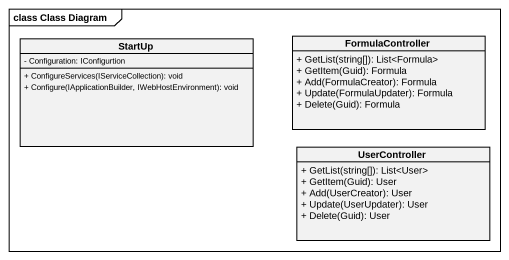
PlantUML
@startuml
mainframe class Class Diagram
hide circle
hide empty members
skinparam classAttributeIconSize 0
class StartUp {
  - Configuration: IConfigurtion
  + ConfigureServices(IServiceCollection): void
  + Configure(IApplicationBuilder, IWebHostEnvironment): void
}
class FormulaController {
  + GetList(string[]): List<Formula>
  + GetItem(Guid): Formula
  + Add(FormulaCreator): Formula
  + Update(FormulaUpdater): Formula
  + Delete(Guid): Formula
}
class UserController {
  + GetList(string[]): List<User>
  + GetItem(Guid): User
  + Add(UserCreator): User
  + Update(UserUpdater): User
  + Delete(Guid): User
}
@enduml
